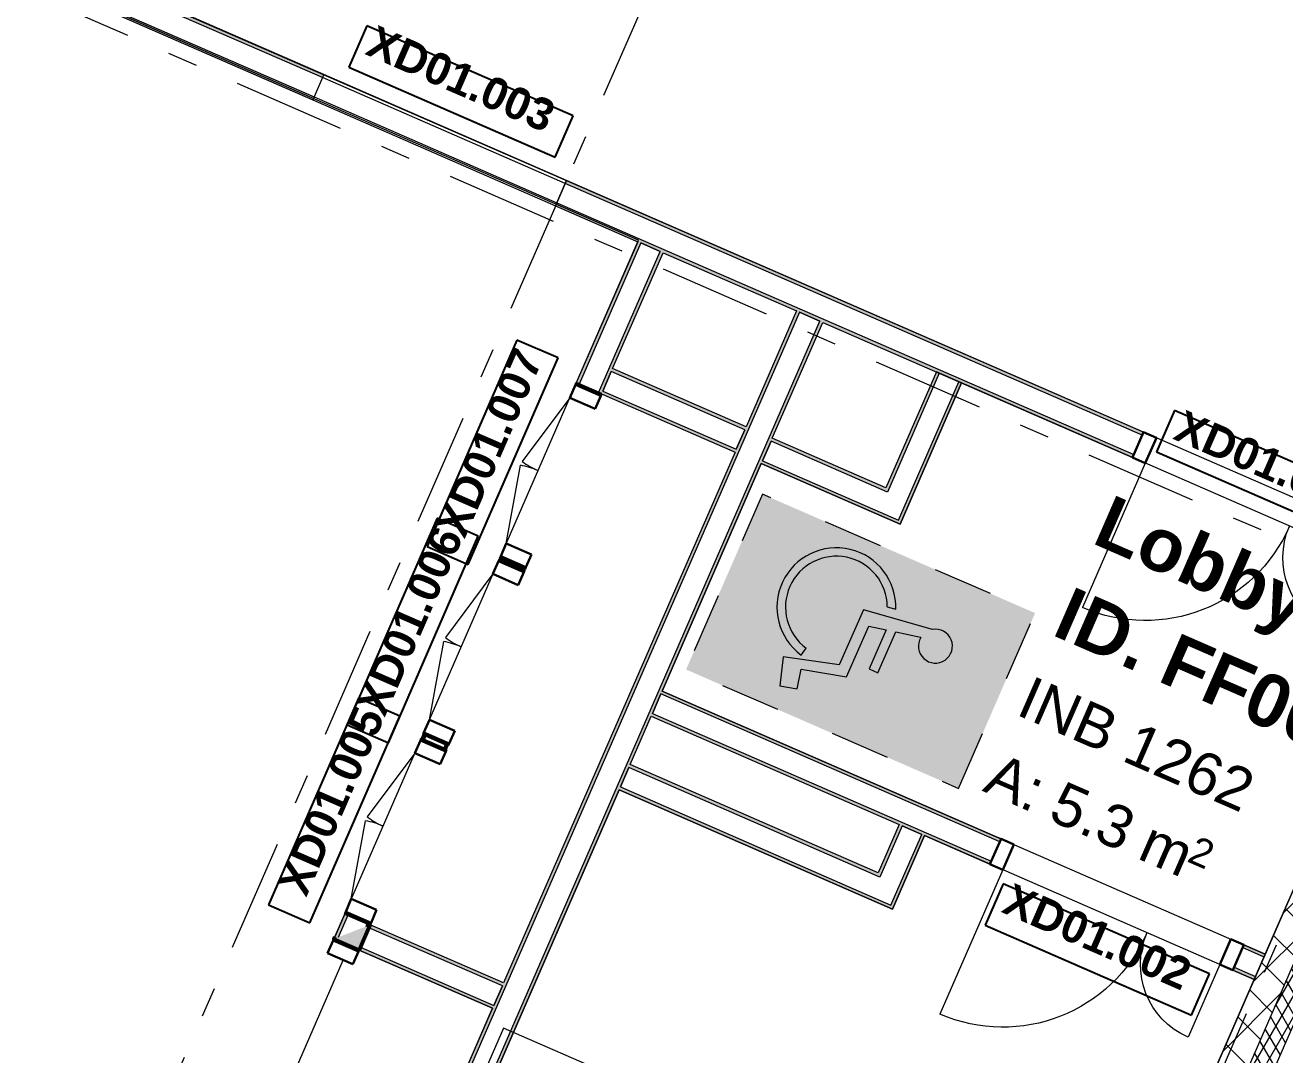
# Model space of a CAD drawing. Header units: millimetres. Extents: x -50172 to 258853, y -59787 to 25069.
# Drawn here: x 41310 to 47240, y -13185 to -8340 of the extents above; entities that cross this region are included whole.
import ezdxf
from ezdxf.enums import TextEntityAlignment as Align

# ---------------------------------------------------------------- set-up
doc = ezdxf.new("R2010")
doc.units = ezdxf.units.MM
doc.header["$MEASUREMENT"] = 0
doc.linetypes.add('Dashed', pattern=[564.444447, 282.222223, -282.222223])
doc.linetypes.add('Double Dashed', pattern=[1093.611073, 529.166651, -211.666656, 141.111112, -211.666656])
for name, color, linetype in [('A-05-M_Gross_Int_Circulation', 7, 'Continuous'), ('A-15-MG_Structural_Grid', 7, 'Continuous'), ('A-20-M_Floor_Slab', 7, 'Continuous'), ('A-25-M_Wall_Ext_Existing_HUB', 7, 'Continuous'), ('A-25-M_Wall_Int', 7, 'Continuous'), ('A-95-P_Drawing', 7, 'Continuous'), ('ArchiCAD Door Markers', 7, 'Continuous'), ('ArchiCAD Doors', 7, 'Continuous'), ('New_A-05-M_Gross_Int_Circulation', 7, 'Continuous'), ('New_A-25-M_Wall_Int', 7, 'Continuous'), ('New_A-35-M_FFE-Zone', 7, 'Continuous'), ('New_ArchiCAD Door Markers', 7, 'Continuous'), ('New_ArchiCAD Doors', 7, 'Continuous')]:
    doc.layers.add(name, color=color, linetype=linetype)
for name, color, linetype, lineweight, true_color in [('A-05-M_Gross_Int_Circulation_Pen_No__74', 7, 'Continuous', 20, 0x606060), ('A-15-MG_Structural_Grid_Pen_No__163', 7, 'Continuous', 0, 0x750077), ('A-25-M_Wall_Ext_Existing_HUB_Pen_No__107', 7, 'Continuous', 15, 0xa6a6a6), ('A-25-M_Wall_Int_Pen_No__107', 7, 'Continuous', 15, 0xa6a6a6), ('A-95-H_Fill_Plan.Fill#1_Pen_No__61', 7, 'Continuous', 20, 0x6a6a6a), ('ArchiCAD Doors_Pen_No__43', 7, 'Continuous', 30, 0x444444), ('ArchiCAD Doors_Pen_No__63', 7, 'Continuous', 20, 0x606060), ('New_A-05-M_Gross_Int_Circulation_Pen_No__74', 7, 'Continuous', 20, 0x606060), ('New_A-25-M_Wall_Int_Pen_No__27', 7, 'Continuous', 50, 0x2a2a2a), ('New_A-25-M_Wall_Int_Pen_No__81', 7, 'Continuous', 20, 0x6a6a6a), ('New_A-35-M_FFE-Zone_Pen_No__74', 7, 'Continuous', 20, 0x606060), ('New_ArchiCAD Doors_Pen_No__23', 7, 'Continuous', 30, 0x2a2a2a), ('New_ArchiCAD Doors_Pen_No__27', 7, 'Continuous', 50, 0x2a2a2a)]:
    doc.layers.add(name, color=color, linetype=linetype, lineweight=lineweight, true_color=true_color)
for name, color, linetype, lineweight in [('A-20-M_Floor_Slab_Pen_No__89', 8, 'Continuous', 20), ('A-25-M_Wall_Ext_Existing_HUB_Pen_No__1', 7, 'Continuous', 13), ('A-25-M_Wall_Int_Pen_No__1', 7, 'Continuous', 13), ('A-95-H_Fill_Plan.Fill#1_Pen_No__1', 7, 'Continuous', 13), ('A-95-P_Drawing_Pen_No__2', 8, 'Continuous', 15), ('ArchiCAD Door Markers_Pen_No__1', 7, 'Continuous', 13), ('ArchiCAD Door Markers_Pen_No__5', 7, 'Continuous', 25), ('ArchiCAD Doors_Pen_No__1', 7, 'Continuous', 13), ('ArchiCAD Zone Stamps_Pen_No__9', 7, 'Continuous', 13), ('New_ArchiCAD Door Markers_Pen_No__1', 7, 'Continuous', 13), ('New_ArchiCAD Door Markers_Pen_No__5', 7, 'Continuous', 25), ('New_ArchiCAD Doors_Pen_No__1', 7, 'Continuous', 13), ('New_ArchiCAD Doors_Pen_No__3', 7, 'Continuous', 18), ('New_ArchiCAD Zone Stamps_Pen_No__9', 7, 'Continuous', 13)]:
    doc.layers.add(name, color=color, linetype=linetype, lineweight=lineweight)
doc.styles.add('GENERATED_STYLE_1', font='')
doc.styles.add('GENERATED_STYLE_2', font='')
doc.styles.add('GENERATED_STYLE_3', font='')
doc.styles.add('GENERATED_STYLE_4', font='')
doc.styles.get('GENERATED_STYLE_1').set_extended_font_data('Arial', bold=True)
doc.styles.get('GENERATED_STYLE_2').set_extended_font_data('Swis721 BT', bold=True)
doc.styles.get('GENERATED_STYLE_3').set_extended_font_data('Arial')
doc.styles.get('GENERATED_STYLE_4').set_extended_font_data('Swis721 BT')

# ---------------------------------------------------------------- blocks, each defined once
blk = doc.blocks.new('Controls Teaching 1_INB 1209_10_1', base_point=(37965.7, -13413.4))
at = {"layer": 'New_A-35-M_FFE-Zone_Pen_No__74', "linetype": 'Continuous'}
for p, q in [((44197.1, -9352), (41200.6, -8045.4)), ((42763.2, -12640.4), (44197.1, -9352)), ((43510.6, -12966.4), (42763.2, -12640.4)), ((41430, -17737.8), (43510.6, -12966.4))]:
    blk.add_line(p, q, dxfattribs=at)
at = {"layer": 'New_ArchiCAD Zone Stamps_Pen_No__9'}
for tag, height, style, p in [('ROOM_NAME', 250, 'GENERATED_STYLE_1', (36926.2, -11763.6)), ('zoneNameLine2', 250, 'GENERATED_STYLE_1', (36737.7, -12195.8)), ('ROOM_NUMBER', 200, 'GENERATED_STYLE_3', (36549.3, -12616.5)), ('measuredAreaCode', 200, 'GENERATED_STYLE_3', (36392.3, -12976.6)), ('ROOM_HOLES_PRM', 200, 'GENERATED_STYLE_3', (36699.7, -13110.6)), ('DUMMY_649', 200, 'GENERATED_STYLE_3', (37189, -13324)), ('DUMMY_650', 133.3, 'GENERATED_STYLE_3', (37468.3, -13430.6))]:
    blk.add_attdef(tag, text='', height=height, rotation=336.44041, dxfattribs=dict(at, style=style)).set_placement(p, align=Align.TOP_LEFT)
blk = doc.blocks.new('Hub Circulation-First_INB 1250_11_1', base_point=(33468.4, -3160.1))
at = {"layer": 'New_A-05-M_Gross_Int_Circulation_Pen_No__74', "linetype": 'Continuous'}
blk.add_line((32026.9, -3912.2), (47956.6, -10857.6), dxfattribs=at)
at = {"layer": 'New_ArchiCAD Zone Stamps_Pen_No__9'}
for tag, height, style, p in [('ROOM_NAME', 250, 'GENERATED_STYLE_1', (32365.1, -1482.5)), ('zoneNameLine2', 250, 'GENERATED_STYLE_1', (32176.7, -1914.6)), ('ROOM_NUMBER', 200, 'GENERATED_STYLE_3', (31988.2, -2335.3)), ('measuredAreaCode', 200, 'GENERATED_STYLE_3', (31831.2, -2695.5)), ('DUMMY_649', 200, 'GENERATED_STYLE_3', (32138.6, -2829.5)), ('DUMMY_650', 200, 'GENERATED_STYLE_3', (32767.8, -3103.9)), ('DUMMY_651', 133.3, 'GENERATED_STYLE_3', (33047.1, -3210.4))]:
    blk.add_attdef(tag, text='', height=height, rotation=336.44041, dxfattribs=dict(at, style=style)).set_placement(p, align=Align.TOP_LEFT)
blk = doc.blocks.new('Lobby_INB 1262_13_1', base_point=(46664.6, -11846.2))
at = {"layer": 'A-05-M_Gross_Int_Circulation_Pen_No__74', "linetype": 'Continuous'}
for p, q in [((45718.9, -10023.7), (45429.1, -10688.2)), ((47904.6, -10976.8), (45718.9, -10023.7)), ((44775.5, -10403.3), (44309, -11473.2)), ((45429.1, -10688.2), (44775.5, -10403.3)), ((47148.3, -12711.2), (47904.6, -10976.8)), ((44309, -11473.2), (47148.3, -12711.2))]:
    blk.add_line(p, q, dxfattribs=at)
at = {"layer": 'ArchiCAD Zone Stamps_Pen_No__9'}
for tag, height, style, p in [('ROOM_NAME', 250, 'GENERATED_STYLE_1', (46425.3, -10545.3)), ('zoneNameLine2', 250, 'GENERATED_STYLE_1', (46236.8, -10977.5)), ('ROOM_NUMBER', 200, 'GENERATED_STYLE_3', (46048.4, -11398.2)), ('measuredAreaCode', 200, 'GENERATED_STYLE_3', (45891.4, -11758.3)), ('DUMMY_649', 200, 'GENERATED_STYLE_3', (46198.8, -11892.3)), ('DUMMY_650', 200, 'GENERATED_STYLE_3', (46548.3, -12044.7)), ('DUMMY_651', 133.3, 'GENERATED_STYLE_3', (46827.6, -12151.3))]:
    blk.add_attdef(tag, text='', height=height, rotation=336.44041, dxfattribs=dict(at, style=style)).set_placement(p, align=Align.TOP_LEFT)
blk = doc.blocks.new('Stair 02_INB 1263_14_1', base_point=(43914.2, -16410))
at = {"layer": 'A-05-M_Gross_Int_Circulation_Pen_No__74', "linetype": 'Continuous'}
for p, q in [((44106, -11938.6), (41550.8, -17798.5)), ((45393.6, -12500.1), (44106, -11938.6)), ((45544.6, -12153.7), (45393.6, -12500.1)), ((47096.3, -12830.4), (45544.6, -12153.7)), ((44390.1, -19036.6), (47096.3, -12830.4))]:
    blk.add_line(p, q, dxfattribs=at)
at = {"layer": 'ArchiCAD Zone Stamps_Pen_No__9'}
for tag, height, style, p in [('ROOM_NAME', 250, 'GENERATED_STYLE_1', (43674.8, -15109.2)), ('zoneNameLine2', 250, 'GENERATED_STYLE_1', (43486.4, -15541.3)), ('ROOM_NUMBER', 200, 'GENERATED_STYLE_3', (43298, -15962)), ('measuredAreaCode', 200, 'GENERATED_STYLE_3', (43141, -16322.2)), ('ROOM_HOLES_PRM', 200, 'GENERATED_STYLE_3', (43448.4, -16456.2)), ('DUMMY_649', 200, 'GENERATED_STYLE_3', (43937.7, -16669.6)), ('DUMMY_650', 133.3, 'GENERATED_STYLE_3', (44217, -16776.1))]:
    blk.add_attdef(tag, text='', height=height, rotation=336.44041, dxfattribs=dict(at, style=style)).set_placement(p, align=Align.TOP_LEFT)
blk = doc.blocks.new('Slab_1_1', base_point=(641.9, -115.4))
at = {"layer": 'A-20-M_Floor_Slab_Pen_No__89', "linetype": 'Continuous', "flags": 128}
blk.add_lwpolyline([(641.9, -115.4), (7790.9, 6537.3), (7705.8, 6629.2), (10938, 9637), (15227.2, 7766.9), (19349.1, 17219.8), (33140, 11206.2), (28688.3, 997.1), (49221.6, -7956.5), (46447.7, -14317.9), (43562.2, -13059.7), (41447.8, -17908.8)], close=True, dxfattribs=at)
blk = doc.blocks.new('Wall_3_1', base_point=(44635.4, -19661.2))
at = {"layer": 'A-25-M_Wall_Ext_Existing_HUB_Pen_No__107', "linetype": 'Continuous'}
h = blk.add_hatch(dxfattribs=at)
h.set_pattern_fill('Concrete_Block_0001', color=256, style=0, pattern_type=2)
h.set_pattern_definition([(45, (0, 0), (-91.92388, 91.92388), []), (135, (0, 0), (91.92388, 91.92388), [])])
h.paths.add_polyline_path([(44462.5, -19220.9), (48084.9, -10913.7), (47956.5, -10857.7), (44390.1, -19036.6)])
h = blk.add_hatch(dxfattribs=at)
h.set_pattern_fill('Batt_Insulation_0001', color=256, style=0, pattern_type=2)
h.set_pattern_definition([(60, (0, 0), (-43.30127, 25), []), (120, (0, 0), (43.30127, 25), [])])
h.paths.add_polyline_path([(44521.9, -19372.3), (48190.3, -10959.7), (48084.9, -10913.7), (44462.5, -19220.9)])
at = {"layer": 'A-25-M_Wall_Ext_Existing_HUB_Pen_No__1', "linetype": 'Continuous'}
for p, q in [((44462.5, -19220.9), (48084.9, -10913.7)), ((44521.9, -19372.3), (48190.3, -10959.7))]:
    blk.add_line(p, q, dxfattribs=at)
at = {"layer": 'A-25-M_Wall_Ext_Existing_HUB_Pen_No__1', "linetype": 'Continuous', "flags": 128}
blk.add_lwpolyline([(47956.5, -10857.7), (44390.1, -19036.6)], dxfattribs=at)
blk = doc.blocks.new('Double Door Asymmetric 19')
at = {"layer": 'ArchiCAD Doors_Pen_No__1', "linetype": 'Continuous'}
for p, q in [((-623.4, 0), (-635.4, 0)), ((-623.4, 0), (-623.4, -15)), ((623.4, 0), (623.4, -15)), ((623.4, 0), (635.4, 0)), ((-623.4, -15), (-623.4, -115)), ((623.4, -15), (623.4, -115)), ((-623.4, -115), (-623.4, -130)), ((623.4, -115), (623.4, -130)), ((-623.4, -130), (-635.4, -130)), ((623.4, -130), (635.4, -130))]:
    blk.add_line(p, q, dxfattribs=at)
at = {"layer": 'ArchiCAD Doors_Pen_No__43', "linetype": 'Continuous'}
for p, q in [((-557.4, 0), (-623.4, 0)), ((-623.4, 0), (-623.4, -130)), ((-557.4, -130), (-557.4, 0)), ((623.4, 0), (557.4, 0)), ((557.4, 0), (557.4, -130)), ((623.4, -130), (623.4, 0)), ((-623.4, -130), (-557.4, -130)), ((557.4, -130), (623.4, -130))]:
    blk.add_line(p, q, dxfattribs=at)
at = {"layer": 'ArchiCAD Doors_Pen_No__63', "linetype": 'Continuous'}
for p, q in [((-557.4, 0), (-557.4, 740.9)), ((557.4, 0), (557.4, 374))]:
    blk.add_line(p, q, dxfattribs=at)
for centre, radius, start, end in [((-557.4, 0), 740.9, 0, 90), ((557.4, 0), 374, 90, 180)]:
    blk.add_arc(centre, radius, start, end, dxfattribs=at)
blk = doc.blocks.new('Door Stamp 17_11')
at = {"layer": 'ArchiCAD Door Markers_Pen_No__5', "linetype": 'Continuous'}
for p, q in [((529.8, -70), (-529.8, -70)), ((-529.8, -70), (-529.8, -281.8)), ((529.8, -70), (-529.8, -70)), ((529.8, -281.8), (529.8, -70)), ((-529.8, -281.8), (529.8, -281.8))]:
    blk.add_line(p, q, dxfattribs=at)
at = {"layer": 'ArchiCAD Door Markers_Pen_No__1', "style": 'GENERATED_STYLE_2'}
blk.add_attdef('AC_WIDO_ID', text='', height=150, rotation=180, dxfattribs=at).set_placement((470.9, -25.2), align=Align.BOTTOM_LEFT)
blk = doc.blocks.new('Simple Door Opening_4')
at = {"layer": 'New_ArchiCAD Doors_Pen_No__1', "linetype": 'Continuous'}
for p, q in [((-623.4, -15), (-623.4, 0)), ((623.4, -15), (623.4, 0)), ((-623.4, -115), (-623.4, -15)), ((623.4, -115), (623.4, -15)), ((-623.4, -130), (-623.4, -115)), ((623.4, -130), (623.4, -115))]:
    blk.add_line(p, q, dxfattribs=at)
blk = doc.blocks.new('Door Stamp 17_14')
at = {"layer": 'New_ArchiCAD Door Markers_Pen_No__5', "linetype": 'Continuous'}
for p, q in [((529.8, -209.5), (-529.8, -209.5)), ((-529.8, -209.5), (-529.8, -421.2)), ((529.8, -209.5), (-529.8, -209.5)), ((529.8, -421.2), (529.8, -209.5)), ((-529.8, -421.2), (529.8, -421.2))]:
    blk.add_line(p, q, dxfattribs=at)
at = {"layer": 'New_ArchiCAD Door Markers_Pen_No__1', "style": 'GENERATED_STYLE_2'}
blk.add_attdef('AC_WIDO_ID', text='', height=150, rotation=180, dxfattribs=at).set_placement((470.9, -164.7), align=Align.BOTTOM_LEFT)
blk = doc.blocks.new('Wall_5_1', base_point=(47956.6, -10857.6))
at = {"layer": 'A-25-M_Wall_Int_Pen_No__107', "linetype": 'Continuous'}
for points in [[(38329.8, -6676.2), (42709.8, -8586.1), (42715.8, -8572.4), (38335.8, -6662.5)], [(38289.8, -6767.9), (38283.8, -6781.6), (42663.8, -8691.5), (42669.8, -8677.8)], [(43858.7, -9070.7), (43852.7, -9084.5), (46568.9, -10268.8), (46574.8, -10255.1)], [(43812.8, -9176.1), (43806.8, -9189.9), (46522.9, -10374.3), (46528.9, -10360.5)]]:
    blk.add_hatch(color=256, dxfattribs=at).paths.add_polyline_path(points)
at = {"layer": 'A-25-M_Wall_Int_Pen_No__1', "linetype": 'Continuous'}
for p, q in [((42709.8, -8586.1), (38329.8, -6676.2)), ((38289.8, -6767.9), (42669.8, -8677.8)), ((46568.9, -10268.8), (43852.7, -9084.5)), ((43812.8, -9176.1), (46528.9, -10360.5)), ((46574.8, -10255.1), (46563.8, -10250.3)), ((46568.9, -10268.8), (46574.8, -10255.1)), ((46528.9, -10360.5), (46568.9, -10268.8)), ((46522.9, -10374.3), (46511.9, -10369.5)), ((46522.9, -10374.3), (46528.9, -10360.5))]:
    blk.add_line(p, q, dxfattribs=at)
at = {"layer": 'A-25-M_Wall_Int_Pen_No__1', "linetype": 'Continuous', "flags": 128}
for points in [[(42715.8, -8572.4), (38335.8, -6662.5)], [(41164.5, -8037.7), (42663.8, -8691.5)], [(46574.8, -10255.1), (43858.7, -9070.7)], [(43806.8, -9189.9), (44194.2, -9358.8)], [(44207.9, -9364.8), (44299.6, -9404.8)], [(44313.3, -9410.8), (44941.6, -9684.7)], [(44955.3, -9690.7), (45051.6, -9732.7)], [(45065.3, -9738.7), (46522.9, -10374.3)]]:
    blk.add_lwpolyline(points, dxfattribs=at)
at = {"layer": 'ArchiCAD Door Markers'}
ref = blk.add_blockref('Door Stamp 17_11', (47094.4, -10623.5), dxfattribs=dict(at, rotation=156.4404149440987))
ref.add_attrib('AC_WIDO_ID', 'XD01.001', dxfattribs={"layer": 'ArchiCAD Door Markers_Pen_No__1', "color": 7, "height": 150, "rotation": 336.44041, "style": 'GENERATED_STYLE_2'}).set_placement((46690.7, -10326.2), align=Align.BOTTOM_LEFT)
at = {"layer": 'ArchiCAD Doors', "color": 251, "linetype": 'Continuous', "lineweight": 20, "true_color": 0x606060, "xscale": -1, "zscale": 1000, "rotation": 156.4404149440987}
blk.add_blockref('Double Door Asymmetric 19', (47094.4, -10623.5), dxfattribs=at)
at = {"layer": 'New_ArchiCAD Door Markers'}
ref = blk.add_blockref('Door Stamp 17_14', (43235.3, -8940.7), dxfattribs=dict(at, rotation=156.4404149440987))
ref.add_attrib('AC_WIDO_ID', 'XD01.003', dxfattribs={"layer": 'New_ArchiCAD Door Markers_Pen_No__1', "color": 7, "height": 150, "rotation": 336.44041, "style": 'GENERATED_STYLE_2'}).set_placement((42887.3, -8515.7), align=Align.BOTTOM_LEFT)
at = {"layer": 'New_ArchiCAD Doors', "color": 251, "linetype": 'Continuous', "lineweight": 20, "true_color": 0x606060, "zscale": 1000, "rotation": 156.4404149440987}
blk.add_blockref('Simple Door Opening_4', (43235.3, -8940.7), dxfattribs=at)
blk = doc.blocks.new('Wall_9_1', base_point=(41550.9, -17798.3))
at = {"layer": 'A-25-M_Wall_Int_Pen_No__107', "linetype": 'Continuous'}
for points in [[(44941.6, -9684.7), (41427.2, -17744.3), (41440.9, -17750.3), (44955.3, -9690.7)], [(41550.9, -17798.3), (45065.3, -9738.7), (45051.6, -9732.7), (41537.2, -17792.3)]]:
    blk.add_hatch(color=256, dxfattribs=at).paths.add_polyline_path(points)
at = {"layer": 'A-25-M_Wall_Int_Pen_No__1', "linetype": 'Continuous'}
for p, q in [((44955.3, -9690.7), (41440.9, -17750.3)), ((41537.2, -17792.3), (45051.6, -9732.7))]:
    blk.add_line(p, q, dxfattribs=at)
at = {"layer": 'A-25-M_Wall_Int_Pen_No__1', "linetype": 'Continuous', "flags": 128}
for points in [[(44941.6, -9684.7), (44703.7, -10230.1)], [(45051.6, -9732.7), (44955.3, -9690.7)], [(44827.5, -10284.1), (45065.3, -9738.7)], [(44697.7, -10243.9), (44657.8, -10335.5)], [(44781.5, -10389.5), (44821.5, -10297.8)], [(44651.8, -10349.3), (43562.6, -12847.2)], [(44309, -11473.2), (44775.5, -10403.3)], [(44263, -11578.6), (44303, -11486.9)], [(44158, -11819.5), (44257, -11592.3)], [(44112, -11924.9), (44152, -11833.2)], [(41550.9, -17798.3), (44106, -11938.6)], [(43556.6, -12860.9), (43516.6, -12952.6)], [(43510.6, -12966.4), (41427.2, -17744.3)]]:
    blk.add_lwpolyline(points, dxfattribs=at)
blk = doc.blocks.new('Wall_10_1', base_point=(44158, -11819.5))
at = {"layer": 'A-25-M_Wall_Int_Pen_No__107', "linetype": 'Continuous'}
for points in [[(45326.4, -12328.9), (44158, -11819.5), (44152, -11833.2), (45334.1, -12348.7)], [(44106, -11938.6), (45393.6, -12500.1), (45385.8, -12480.3), (44112, -11924.9)]]:
    blk.add_hatch(color=256, dxfattribs=at).paths.add_polyline_path(points)
at = {"layer": 'A-25-M_Wall_Int_Pen_No__1', "linetype": 'Continuous'}
for p, q in [((45334.1, -12348.7), (44152, -11833.2)), ((44112, -11924.9), (45385.8, -12480.3))]:
    blk.add_line(p, q, dxfattribs=at)
at = {"layer": 'A-25-M_Wall_Int_Pen_No__1', "linetype": 'Continuous', "flags": 128}
for points in [[(44152, -11833.2), (44112, -11924.9)], [(45326.4, -12328.9), (44158, -11819.5)], [(44106, -11938.6), (45393.6, -12500.1)]]:
    blk.add_lwpolyline(points, dxfattribs=at)
blk = doc.blocks.new('Wall_11_1', base_point=(45326.4, -12328.9))
at = {"layer": 'A-25-M_Wall_Int_Pen_No__107', "linetype": 'Continuous'}
for points in [[(45425.4, -12101.8), (45326.4, -12328.9), (45334.1, -12348.7), (45439.2, -12107.8)], [(45393.6, -12500.1), (45544.6, -12153.7), (45530.8, -12147.7), (45385.8, -12480.3)]]:
    blk.add_hatch(color=256, dxfattribs=at).paths.add_polyline_path(points)
at = {"layer": 'A-25-M_Wall_Int_Pen_No__1', "linetype": 'Continuous'}
for p, q in [((45439.2, -12107.8), (45334.1, -12348.7)), ((45385.8, -12480.3), (45530.8, -12147.7))]:
    blk.add_line(p, q, dxfattribs=at)
at = {"layer": 'A-25-M_Wall_Int_Pen_No__1', "linetype": 'Continuous', "flags": 128}
for points in [[(45425.4, -12101.8), (45326.4, -12328.9)], [(45393.6, -12500.1), (45544.6, -12153.7)], [(45530.8, -12147.7), (45439.2, -12107.8)]]:
    blk.add_lwpolyline(points, dxfattribs=at)
blk = doc.blocks.new('Wall_12_1', base_point=(44827.5, -10284.1))
at = {"layer": 'A-25-M_Wall_Int_Pen_No__107', "linetype": 'Continuous'}
for points in [[(45361.9, -10517.1), (44827.5, -10284.1), (44821.5, -10297.8), (45369.7, -10536.9)], [(44775.5, -10403.3), (45429.1, -10688.2), (45421.3, -10668.5), (44781.5, -10389.5)]]:
    blk.add_hatch(color=256, dxfattribs=at).paths.add_polyline_path(points)
at = {"layer": 'A-25-M_Wall_Int_Pen_No__1', "linetype": 'Continuous'}
for p, q in [((45369.7, -10536.9), (44821.5, -10297.8)), ((44781.5, -10389.5), (45421.3, -10668.5))]:
    blk.add_line(p, q, dxfattribs=at)
at = {"layer": 'A-25-M_Wall_Int_Pen_No__1', "linetype": 'Continuous', "flags": 128}
for points in [[(44821.5, -10297.8), (44781.5, -10389.5)], [(45361.9, -10517.1), (44827.5, -10284.1)], [(44775.5, -10403.3), (45429.1, -10688.2)]]:
    blk.add_lwpolyline(points, dxfattribs=at)
blk = doc.blocks.new('Wall_13_1', base_point=(45361.9, -10517.1))
at = {"layer": 'A-25-M_Wall_Int_Pen_No__107', "linetype": 'Continuous'}
for points in [[(45599.7, -9971.7), (45361.9, -10517.1), (45369.7, -10536.9), (45613.5, -9977.7)], [(45429.1, -10688.2), (45718.9, -10023.7), (45705.1, -10017.7), (45421.3, -10668.5)]]:
    blk.add_hatch(color=256, dxfattribs=at).paths.add_polyline_path(points)
at = {"layer": 'A-25-M_Wall_Int_Pen_No__1', "linetype": 'Continuous'}
for p, q in [((45613.5, -9977.7), (45369.7, -10536.9)), ((45421.3, -10668.5), (45705.1, -10017.7))]:
    blk.add_line(p, q, dxfattribs=at)
at = {"layer": 'A-25-M_Wall_Int_Pen_No__1', "linetype": 'Continuous', "flags": 128}
for points in [[(45599.7, -9971.7), (45361.9, -10517.1)], [(45718.9, -10023.7), (45599.7, -9971.7)], [(45429.1, -10688.2), (45718.9, -10023.7)]]:
    blk.add_lwpolyline(points, dxfattribs=at)
blk = doc.blocks.new('Double Door 19_2')
at = {"layer": 'ArchiCAD Doors_Pen_No__1', "linetype": 'Continuous'}
for p, q in [((-450, -15), (-450, 0)), ((450, -15), (450, 0)), ((-450, -115), (-450, -15)), ((450, -115), (450, -15)), ((-450, -130), (-450, -115)), ((450, -130), (450, -115))]:
    blk.add_line(p, q, dxfattribs=at)
at = {"layer": 'ArchiCAD Doors_Pen_No__43', "linetype": 'Continuous'}
for p, q in [((-440, 0), (-450, 0)), ((-450, 0), (-450, -130)), ((-374, 0), (-440, 0)), ((-440, 0), (-440, -130)), ((-374, -130), (-374, 0)), ((440, 0), (374, 0)), ((374, 0), (374, -130)), ((440, 0), (450, 0)), ((440, -130), (440, 0)), ((450, 0), (450, -130)), ((-440, -130), (-450, -130)), ((-440, -130), (-374, -130)), ((374, -130), (440, -130)), ((440, -130), (450, -130))]:
    blk.add_line(p, q, dxfattribs=at)
at = {"layer": 'ArchiCAD Doors_Pen_No__63', "linetype": 'Continuous'}
for p, q in [((-374, 0), (-9.9, 85.6)), ((374, 0), (9.9, 85.6))]:
    blk.add_line(p, q, dxfattribs=at)
for centre, start, end in [((-374, 0), 0, 13.22773), ((374, 0), 166.77227, 180)]:
    blk.add_arc(centre, 374, start, end, dxfattribs=at)
blk = doc.blocks.new('Door Stamp 17_17')
at = {"layer": 'ArchiCAD Door Markers_Pen_No__5', "linetype": 'Continuous'}
for p, q in [((550.4, -264.2), (-509.2, -264.2)), ((-509.2, -264.2), (-509.2, -476)), ((550.4, -264.2), (-509.2, -264.2)), ((550.4, -476), (550.4, -264.2)), ((-509.2, -476), (550.4, -476))]:
    blk.add_line(p, q, dxfattribs=at)
at = {"layer": 'ArchiCAD Door Markers_Pen_No__1', "style": 'GENERATED_STYLE_2'}
blk.add_attdef('AC_WIDO_ID', text='', height=150, rotation=180, dxfattribs=at).set_placement((491.5, -219.6), align=Align.BOTTOM_LEFT)
blk = doc.blocks.new('Door Stamp 17_18')
at = {"layer": 'ArchiCAD Door Markers_Pen_No__5', "linetype": 'Continuous'}
for p, q in [((554.5, -264.2), (-505, -264.2)), ((-505, -264.2), (-505, -476)), ((554.5, -264.2), (-505, -264.2)), ((554.5, -476), (554.5, -264.2)), ((-505, -476), (554.5, -476))]:
    blk.add_line(p, q, dxfattribs=at)
at = {"layer": 'ArchiCAD Door Markers_Pen_No__1', "style": 'GENERATED_STYLE_2'}
blk.add_attdef('AC_WIDO_ID', text='', height=150, rotation=180, dxfattribs=at).set_placement((495.7, -219.6), align=Align.BOTTOM_LEFT)
blk = doc.blocks.new('Door Stamp 17_19')
at = {"layer": 'ArchiCAD Door Markers_Pen_No__5', "linetype": 'Continuous'}
for p, q in [((536, -254.6), (-523.6, -254.6)), ((-523.6, -254.6), (-523.6, -466.4)), ((536, -254.6), (-523.6, -254.6)), ((536, -466.4), (536, -254.6)), ((-523.6, -466.4), (536, -466.4))]:
    blk.add_line(p, q, dxfattribs=at)
at = {"layer": 'ArchiCAD Door Markers_Pen_No__1', "style": 'GENERATED_STYLE_2'}
blk.add_attdef('AC_WIDO_ID', text='', height=150, rotation=180, dxfattribs=at).set_placement((477.1, -209.8), align=Align.BOTTOM_LEFT)
blk = doc.blocks.new('Wall_14_1', base_point=(44246.1, -9239.7))
at = {"layer": 'A-25-M_Wall_Int_Pen_No__107', "linetype": 'Continuous'}
for points in [[(44194.2, -9358.8), (43904.4, -10023.4), (43918.1, -10029.4), (44207.9, -9364.8)], [(44299.6, -9404.8), (44009.8, -10069.4), (44023.5, -10075.3), (44313.3, -9410.8)], [(43544.6, -10848.4), (43542.6, -10852.9), (43556.4, -10858.9), (43558.4, -10854.4)], [(43650, -10894.3), (43648, -10898.9), (43661.8, -10904.9), (43663.8, -10900.3)], [(43182.9, -11677.9), (43174.9, -11696.3), (43188.6, -11702.3), (43196.6, -11683.9)], [(43288.3, -11723.9), (43280.3, -11742.3), (43294.1, -11748.3), (43302.1, -11729.9)], [(42815.2, -12521.3), (42763.2, -12640.4), (42782.9, -12632.7), (42828.9, -12527.3)], [(42914.6, -12581), (42934.3, -12573.2), (42920.6, -12567.2)]]:
    blk.add_hatch(color=256, dxfattribs=at).paths.add_polyline_path(points)
at = {"layer": 'A-25-M_Wall_Int_Pen_No__1', "linetype": 'Continuous'}
for p, q in [((44207.9, -9364.8), (43918.1, -10029.4)), ((44009.8, -10069.4), (44299.6, -9404.8)), ((43918.1, -10029.4), (43904.4, -10023.4)), ((44009.8, -10069.4), (43918.1, -10029.4)), ((44023.5, -10075.3), (44009.8, -10069.4)), ((43558.4, -10854.4), (43544.6, -10848.4)), ((43556.4, -10858.9), (43542.6, -10852.9)), ((43558.4, -10854.4), (43556.4, -10858.9)), ((43648, -10898.9), (43556.4, -10858.9)), ((43650, -10894.3), (43558.4, -10854.4)), ((43648, -10898.9), (43650, -10894.3)), ((43661.8, -10904.9), (43648, -10898.9)), ((43663.8, -10900.3), (43650, -10894.3)), ((43196.6, -11683.9), (43182.9, -11677.9)), ((43188.6, -11702.3), (43174.9, -11696.3)), ((43196.6, -11683.9), (43188.6, -11702.3)), ((43280.3, -11742.3), (43188.6, -11702.3)), ((43288.3, -11723.9), (43196.6, -11683.9)), ((43280.3, -11742.3), (43288.3, -11723.9)), ((43302.1, -11729.9), (43288.3, -11723.9)), ((43294.1, -11748.3), (43280.3, -11742.3)), ((42828.9, -12527.3), (42782.9, -12632.7)), ((42828.9, -12527.3), (42815.2, -12521.3)), ((42920.6, -12567.2), (42828.9, -12527.3)), ((42914.6, -12581), (42920.6, -12567.2)), ((42934.3, -12573.2), (42920.6, -12567.2))]:
    blk.add_line(p, q, dxfattribs=at)
at = {"layer": 'A-25-M_Wall_Int_Pen_No__1', "linetype": 'Continuous', "flags": 128}
for points in [[(44194.2, -9358.8), (43904.4, -10023.4)], [(44299.6, -9404.8), (44207.9, -9364.8)], [(44075.5, -9956.2), (44313.3, -9410.8)], [(44029.5, -10061.6), (44069.5, -9969.9)], [(43544.6, -10848.4), (43542.6, -10852.9)], [(43661.8, -10904.9), (43663.8, -10900.3)], [(43182.9, -11677.9), (43174.9, -11696.3)], [(43294.1, -11748.3), (43302.1, -11729.9)], [(42815.2, -12521.3), (42763.2, -12640.4)]]:
    blk.add_lwpolyline(points, dxfattribs=at)
at = {"layer": 'ArchiCAD Door Markers'}
ref = blk.add_blockref('Door Stamp 17_19', (43843.7, -10487.8), dxfattribs=dict(at, rotation=246.4403199819934))
ref.add_attrib('AC_WIDO_ID', 'XD01.007', dxfattribs={"layer": 'ArchiCAD Door Markers_Pen_No__1', "color": 7, "height": 150, "rotation": 66.44032, "style": 'GENERATED_STYLE_2'}).set_placement((43419.5, -10778.6), align=Align.BOTTOM_LEFT)
ref = blk.add_blockref('Door Stamp 17_17', (43481.9, -11317.4), dxfattribs=dict(at, rotation=246.4403199819934))
ref.add_attrib('AC_WIDO_ID', 'XD01.006', dxfattribs={"layer": 'ArchiCAD Door Markers_Pen_No__1', "color": 7, "height": 150, "rotation": 66.44032, "style": 'GENERATED_STYLE_2'}).set_placement((43043.3, -11617.7), align=Align.BOTTOM_LEFT)
ref = blk.add_blockref('Door Stamp 17_18', (43114.2, -12160.8), dxfattribs=dict(at, rotation=246.4403199819934))
ref.add_attrib('AC_WIDO_ID', 'XD01.005', dxfattribs={"layer": 'ArchiCAD Door Markers_Pen_No__1', "color": 7, "height": 150, "rotation": 66.44032, "style": 'GENERATED_STYLE_2'}).set_placement((42673.9, -12464.9), align=Align.BOTTOM_LEFT)
at = {"layer": 'ArchiCAD Doors', "color": 251, "linetype": 'Continuous', "lineweight": 20, "true_color": 0x606060, "zscale": 1000, "rotation": 66.4403199819934}
for p in [(43724.5, -10435.9), (43362.8, -11265.4), (42995, -12108.8)]:
    blk.add_blockref('Double Door 19_2', p, dxfattribs=at)
blk = doc.blocks.new('Wall_15_1', base_point=(42763.2, -12640.4))
at = {"layer": 'A-25-M_Wall_Int_Pen_No__107', "linetype": 'Continuous'}
for points in [[(42928.3, -12587), (43556.6, -12860.9), (43562.6, -12847.2), (42934.3, -12573.2)], [(42882.4, -12692.4), (43510.6, -12966.4), (43516.6, -12952.6), (42888.4, -12678.7)]]:
    blk.add_hatch(color=256, dxfattribs=at).paths.add_polyline_path(points)
at = {"layer": 'New_A-25-M_Wall_Int_Pen_No__81', "linetype": 'Continuous', "lineweight": 0, "true_color": 0x353535}
for points in [[(42928.3, -12587), (42914.6, -12581), (42782.9, -12632.7), (42888.4, -12678.7)], [(42934.3, -12573.2), (42914.6, -12581), (42928.3, -12587)], [(42763.2, -12640.4), (42882.4, -12692.4), (42888.4, -12678.7), (42782.9, -12632.7)]]:
    blk.add_hatch(color=250, dxfattribs=at).paths.add_polyline_path(points)
at = {"layer": 'A-25-M_Wall_Int_Pen_No__1', "linetype": 'Continuous'}
for p, q in [((43556.6, -12860.9), (42928.3, -12587)), ((42888.4, -12678.7), (43516.6, -12952.6))]:
    blk.add_line(p, q, dxfattribs=at)
at = {"layer": 'A-25-M_Wall_Int_Pen_No__1', "linetype": 'Continuous', "flags": 128}
for points in [[(43562.6, -12847.2), (42934.3, -12573.2)], [(42882.4, -12692.4), (43510.6, -12966.4)], [(43516.6, -12952.6), (43556.6, -12860.9)]]:
    blk.add_lwpolyline(points, dxfattribs=at)
at = {"layer": 'New_A-25-M_Wall_Int_Pen_No__27', "linetype": 'Continuous'}
for p, q in [((42888.4, -12678.7), (42928.3, -12587)), ((42928.3, -12587), (42934.3, -12573.2)), ((42882.4, -12692.4), (42888.4, -12678.7))]:
    blk.add_line(p, q, dxfattribs=at)
blk.add_point((42763.2, -12640.4), dxfattribs=at)
blk = doc.blocks.new('Wall_16_1', base_point=(43956.3, -9904.2))
at = {"layer": 'A-25-M_Wall_Int_Pen_No__107', "linetype": 'Continuous'}
for points in [[(44703.7, -10230.1), (44075.5, -9956.2), (44069.5, -9969.9), (44697.7, -10243.9)], [(44023.5, -10075.3), (44651.8, -10349.3), (44657.8, -10335.5), (44029.5, -10061.6)]]:
    blk.add_hatch(color=256, dxfattribs=at).paths.add_polyline_path(points)
at = {"layer": 'A-25-M_Wall_Int_Pen_No__1', "linetype": 'Continuous'}
for p, q in [((44697.7, -10243.9), (44069.5, -9969.9)), ((44029.5, -10061.6), (44657.8, -10335.5))]:
    blk.add_line(p, q, dxfattribs=at)
at = {"layer": 'A-25-M_Wall_Int_Pen_No__1', "linetype": 'Continuous', "flags": 128}
for points in [[(44703.7, -10230.1), (44075.5, -9956.2)], [(44069.5, -9969.9), (44029.5, -10061.6)], [(44023.5, -10075.3), (44651.8, -10349.3)], [(44657.8, -10335.5), (44697.7, -10243.9)]]:
    blk.add_lwpolyline(points, dxfattribs=at)
blk = doc.blocks.new('Door Stamp 17_2')
at = {"layer": 'ArchiCAD Door Markers_Pen_No__5', "linetype": 'Continuous'}
for p, q in [((529.8, -190), (-529.8, -190)), ((-529.8, -190), (-529.8, -401.8)), ((529.8, -401.8), (529.8, -190)), ((-529.8, -401.8), (529.8, -401.8)), ((-529.8, -401.8), (529.8, -401.8))]:
    blk.add_line(p, q, dxfattribs=at)
at = {"layer": 'ArchiCAD Door Markers_Pen_No__1', "style": 'GENERATED_STYLE_2'}
blk.add_attdef('AC_WIDO_ID', text='', height=150, dxfattribs=at).set_placement((-470.9, -357), align=Align.BOTTOM_LEFT)
blk = doc.blocks.new('Wall_17_1', base_point=(44309, -11473.2))
at = {"layer": 'A-25-M_Wall_Int_Pen_No__107', "linetype": 'Continuous'}
for points in [[(44309, -11473.2), (44303, -11486.9), (45898.1, -12182.4), (45904.1, -12168.7)], [(44263, -11578.6), (44257, -11592.3), (45852.1, -12287.8), (45858.1, -12274.1)], [(47047, -12667.1), (47041, -12680.8), (47142.3, -12725), (47148.3, -12711.2)], [(46995.1, -12786.2), (47096.3, -12830.4), (47102.3, -12816.6), (47001.1, -12772.5)]]:
    blk.add_hatch(color=256, dxfattribs=at).paths.add_polyline_path(points)
at = {"layer": 'A-25-M_Wall_Int_Pen_No__1', "linetype": 'Continuous'}
for p, q in [((45898.1, -12182.4), (44303, -11486.9)), ((44263, -11578.6), (45858.1, -12274.1)), ((45858.1, -12274.1), (45898.1, -12182.4)), ((45904.1, -12168.7), (45893.1, -12163.9)), ((45898.1, -12182.4), (45904.1, -12168.7)), ((45852.1, -12287.8), (45858.1, -12274.1)), ((45852.1, -12287.8), (45841.1, -12283)), ((47001.1, -12772.5), (47041, -12680.8)), ((47041, -12680.8), (47047, -12667.1)), ((47142.3, -12725), (47041, -12680.8)), ((47047, -12667.1), (47058, -12671.9)), ((46995.1, -12786.2), (47001.1, -12772.5)), ((46995.1, -12786.2), (47006.1, -12791)), ((47001.1, -12772.5), (47102.3, -12816.6))]:
    blk.add_line(p, q, dxfattribs=at)
at = {"layer": 'A-25-M_Wall_Int_Pen_No__1', "linetype": 'Continuous', "flags": 128}
for points in [[(44303, -11486.9), (44263, -11578.6)], [(45904.1, -12168.7), (44309, -11473.2)], [(44257, -11592.3), (45425.4, -12101.8)], [(45439.2, -12107.8), (45530.8, -12147.7)], [(45544.6, -12153.7), (45852.1, -12287.8)], [(47148.3, -12711.2), (47047, -12667.1)], [(47096.3, -12830.4), (47148.3, -12711.2)], [(46995.1, -12786.2), (47096.3, -12830.4)]]:
    blk.add_lwpolyline(points, dxfattribs=at)
at = {"layer": 'ArchiCAD Door Markers'}
ref = blk.add_blockref('Door Stamp 17_2', (46475.5, -12417.9), dxfattribs=dict(at, rotation=336.4404147759073))
ref.add_attrib('AC_WIDO_ID', 'XD01.002', dxfattribs={"layer": 'ArchiCAD Door Markers_Pen_No__1', "color": 7, "height": 150, "rotation": 336.44041, "style": 'GENERATED_STYLE_2'}).set_placement((45883.3, -12553.1), align=Align.BOTTOM_LEFT)
at = {"layer": 'ArchiCAD Doors', "color": 251, "linetype": 'Continuous', "lineweight": 20, "true_color": 0x606060, "xscale": -1, "zscale": 1000, "rotation": 156.4404147759073}
blk.add_blockref('Double Door Asymmetric 19', (46423.6, -12537), dxfattribs=at)
blk = doc.blocks.new('Sliding Door 19')
at = {"layer": 'New_ArchiCAD Doors_Pen_No__23', "linetype": 'Continuous'}
for p, q in [((-1296.1, 0), (-1303.1, 0)), ((-1303.1, 0), (-1303.1, -130)), ((-1230.1, 0), (-1296.1, 0)), ((-1296.1, 0), (-1296.1, -130)), ((-1230.1, -130), (-1230.1, 0)), ((1296.1, 0), (1230.1, 0)), ((1230.1, 0), (1230.1, -130)), ((1296.1, 0), (1303.1, 0)), ((1296.1, -130), (1296.1, 0)), ((1303.1, 0), (1303.1, -130)), ((-1296.1, -130), (-1303.1, -130)), ((-1296.1, -130), (-1230.1, -130)), ((1230.1, -130), (1296.1, -130)), ((1296.1, -130), (1303.1, -130))]:
    blk.add_line(p, q, dxfattribs=at)
at = {"layer": 'New_ArchiCAD Doors_Pen_No__27', "linetype": 'Continuous'}
for p, q in [((-1303.1, 0), (-1315.1, 0)), ((-1303.1, 0), (-1303.1, -130)), ((1303.1, 0), (1303.1, -130)), ((1303.1, 0), (1315.1, 0)), ((-1303.1, -130), (-1315.1, -130)), ((1303.1, -130), (1315.1, -130))]:
    blk.add_line(p, q, dxfattribs=at)
at = {"layer": 'New_ArchiCAD Doors_Pen_No__3', "linetype": 'Continuous'}
for p, q in [((1230.1, 0), (0, 0)), ((0, -80), (-1230.1, -80))]:
    blk.add_line(p, q, dxfattribs=at)
blk = doc.blocks.new('Wall_24_1', base_point=(42763.2, -12640.4))
at = {"layer": 'New_A-25-M_Wall_Int_Pen_No__27', "linetype": 'Continuous'}
for p, q in [((42763.2, -12640.4), (42768, -12629.4)), ((42763.2, -12640.4), (42882.4, -12692.4)), ((42882.4, -12692.4), (42887.2, -12681.4))]:
    blk.add_line(p, q, dxfattribs=at)
at = {"layer": 'New_ArchiCAD Doors', "color": 251, "linetype": 'Continuous', "lineweight": 20, "true_color": 0x606060, "xscale": -1, "zscale": 1000, "rotation": 66.44041158399311}
blk.add_blockref('Sliding Door 19', (42242.3, -13834.9), dxfattribs=at)
blk = doc.blocks.new('Wall_46_1', base_point=(42663.8, -8691.5))
at = {"layer": 'A-25-M_Wall_Int_Pen_No__1', "linetype": 'Continuous'}
for p, q in [((43852.7, -9084.5), (42709.8, -8586.1)), ((42669.8, -8677.8), (43812.8, -9176.1))]:
    blk.add_line(p, q, dxfattribs=at)
at = {"layer": 'A-25-M_Wall_Int_Pen_No__1', "linetype": 'Continuous', "flags": 128}
for points in [[(42715.8, -8572.4), (42663.8, -8691.5)], [(43858.7, -9070.7), (42715.8, -8572.4)], [(42663.8, -8691.5), (43806.8, -9189.9)], [(43806.8, -9189.9), (43858.7, -9070.7)]]:
    blk.add_lwpolyline(points, dxfattribs=at)
blk = doc.blocks.new('Sign Disabled 19')
at = {"layer": 'A-95-P_Drawing_Pen_No__2', "linetype": 'Continuous'}
for p, q in [((-123.6, 420.7), (-78.8, 86.1)), ((-67.4, 383.6), (-67.2, 385.5)), ((-43.7, 267.7), (-67.4, 383.6)), ((165.7, 266.8), (-43.7, 267.7)), ((165.6, 221), (165.7, 266.8)), ((-136, 183.1), (-141.5, 224.1)), ((-17.6, 139.9), (-34.4, 221.8)), ((-34.4, 221.8), (165.6, 221)), ((243.1, 138.9), (-17.6, 139.9)), ((294.8, -71.4), (243.1, 138.9)), ((-78.8, 86.1), (205.6, 84.9)), ((205.6, 84.9), (275.7, -172.4)), ((387.9, -51.1), (294.8, -71.4)), ((407.9, -132.4), (387.9, -51.1)), ((234, -97.7), (195.1, -88.9)), ((275.7, -172.4), (407.9, -132.4))]:
    blk.add_line(p, q, dxfattribs=at)
for centre, radius, start, end in [((-56.9, 464.8), 79.9, 262.63806, 213.43329), ((-38.6, -35.9), 279.6, 111.59155, 347.21382), ((-38.6, -35.8), 239.7, 113.97859, 347.21378)]:
    blk.add_arc(centre, radius, start, end, dxfattribs=at)
blk = doc.blocks.new('Standard grid marker')
at = {"layer": 'A-15-MG_Structural_Grid_Pen_No__163', "linetype": 'Double Dashed'}
blk.add_line((1000, 0), (29726, 0), dxfattribs=at)
at = {"layer": 'A-15-MG_Structural_Grid_Pen_No__163', "style": 'GENERATED_STYLE_4'}
for tag, p in [('AC_MarkerText_1_0', (-500, 41.2)), ('AC_MarkerText_1_1', (31226, 41.2))]:
    blk.add_attdef(tag, text='', height=350, rotation=90, dxfattribs=at).set_placement(p, align=Align.MIDDLE_CENTER)
blk = doc.blocks.new('Standard grid marker_3')
at = {"layer": 'A-15-MG_Structural_Grid_Pen_No__163', "linetype": 'Double Dashed'}
blk.add_line((1000, 0), (74254.8, 0), dxfattribs=at)
at = {"layer": 'A-15-MG_Structural_Grid_Pen_No__163', "style": 'GENERATED_STYLE_4'}
for tag, p in [('AC_MarkerText_1_0', (-500, 43.4)), ('AC_MarkerText_1_1', (75754.8, 43.4))]:
    blk.add_attdef(tag, text='', height=350, rotation=360, dxfattribs=at).set_placement(p, align=Align.MIDDLE_CENTER)

msp = doc.modelspace()

# ---------------------------------------------------------------- hatches: boundary and pattern name
at = {"layer": 'A-95-H_Fill_Plan.Fill#1_Pen_No__61', "linetype": 'Continuous', "lineweight": 0, "true_color": 0x1a1a1a}
msp.add_hatch(color=179, dxfattribs=at).paths.add_polyline_path([(45704.8, -11931.6), (46064.5, -11106.6), (44781.2, -10547), (44421.5, -11372)])

# ---------------------------------------------------------------- linework, layer by layer
at = {"layer": 'A-95-H_Fill_Plan.Fill#1_Pen_No__1', "linetype": 'Dashed', "flags": 128}
msp.add_lwpolyline([(45704.8, -11931.6), (46064.5, -11106.6), (44781.2, -10547), (44421.5, -11372)], close=True, dxfattribs=at)

# ---------------------------------------------------------------- block references
at = {"layer": 'A-05-M_Gross_Int_Circulation', "linetype": 'Continuous'}
ref = msp.add_blockref('Lobby_INB 1262_13_1', (46664.6, -11846.2), dxfattribs=at)
ref.add_attrib('ROOM_NAME', 'Lobby', dxfattribs={"layer": 'ArchiCAD Zone Stamps_Pen_No__9', "color": 7, "height": 250, "rotation": 336.44041, "style": 'GENERATED_STYLE_1'}).set_placement((46425.3, -10545.3), align=Align.TOP_LEFT)
ref.add_attrib('ROOM_NUMBER', 'INB 1262', dxfattribs={"layer": 'ArchiCAD Zone Stamps_Pen_No__9', "color": 7, "height": 200, "rotation": 336.44041, "style": 'GENERATED_STYLE_3'}).set_placement((46048.4, -11398.2), align=Align.TOP_LEFT)
ref.add_attrib('zoneNameLine2', 'ID. FF004', dxfattribs={"layer": 'ArchiCAD Zone Stamps_Pen_No__9', "color": 7, "height": 250, "rotation": 336.44041, "style": 'GENERATED_STYLE_1'}).set_placement((46236.8, -10977.5), align=Align.TOP_LEFT)
ref.add_attrib('measuredAreaCode', 'A: ', dxfattribs={"layer": 'ArchiCAD Zone Stamps_Pen_No__9', "color": 7, "height": 200, "rotation": 336.44041, "style": 'GENERATED_STYLE_3'}).set_placement((45891.4, -11758.3), align=Align.TOP_LEFT)
ref.add_attrib('DUMMY_649', '5.3', dxfattribs={"layer": 'ArchiCAD Zone Stamps_Pen_No__9', "color": 7, "height": 200, "rotation": 336.44041, "style": 'GENERATED_STYLE_3'}).set_placement((46198.8, -11892.3), align=Align.TOP_LEFT)
ref.add_attrib('DUMMY_650', ' m', dxfattribs={"layer": 'ArchiCAD Zone Stamps_Pen_No__9', "color": 7, "height": 200, "rotation": 336.44041, "style": 'GENERATED_STYLE_3'}).set_placement((46548.3, -12044.7), align=Align.TOP_LEFT)
ref.add_attrib('DUMMY_651', '2', dxfattribs={"layer": 'ArchiCAD Zone Stamps_Pen_No__9', "color": 7, "height": 133.3, "rotation": 336.44041, "style": 'GENERATED_STYLE_3'}).set_placement((46827.6, -12151.3), align=Align.TOP_LEFT)
msp.add_blockref('Stair 02_INB 1263_14_1', (43914.2, -16410), dxfattribs=at)
at = {"layer": 'A-15-MG_Structural_Grid', "color": 8, "linetype": 'Continuous', "lineweight": 15, "zscale": 1000}
for name, p, rotation in [('Standard grid marker_3', (2296.2, 8834.4), 336.440411583993), ('Standard grid marker', (50764, 6765.2), 246.440411583993), ('Standard grid marker', (54888.9, 4966.5), 246.440411583993)]:
    msp.add_blockref(name, p, dxfattribs=dict(at, rotation=rotation))
at = {"layer": 'A-20-M_Floor_Slab', "color": 8, "linetype": 'Continuous', "lineweight": 20}
msp.add_blockref('Slab_1_1', (641.9, -115.4), dxfattribs=at)
at = {"layer": 'A-25-M_Wall_Ext_Existing_HUB', "color": 250, "lineweight": 50, "true_color": 0x2a2a2a}
msp.add_blockref('Wall_3_1', (44635.4, -19661.2), dxfattribs=at)
at = {"layer": 'A-25-M_Wall_Int', "color": 250, "lineweight": 50, "true_color": 0x2a2a2a}
for name, p in [('Wall_5_1', (47956.6, -10857.6)), ('Wall_46_1', (42663.8, -8691.5)), ('Wall_14_1', (44246.1, -9239.7)), ('Wall_9_1', (41550.9, -17798.3)), ('Wall_16_1', (43956.3, -9904.2)), ('Wall_13_1', (45361.9, -10517.1)), ('Wall_12_1', (44827.5, -10284.1)), ('Wall_17_1', (44309, -11473.2)), ('Wall_10_1', (44158, -11819.5)), ('Wall_11_1', (45326.4, -12328.9)), ('Wall_15_1', (42763.2, -12640.4))]:
    msp.add_blockref(name, p, dxfattribs=at)
at = {"layer": 'A-95-P_Drawing', "linetype": 'Continuous', "zscale": 1000, "rotation": 246.4404115839943}
msp.add_blockref('Sign Disabled 19', (45146.6, -11128.4), dxfattribs=at)
at = {"layer": 'New_A-05-M_Gross_Int_Circulation', "linetype": 'Continuous'}
msp.add_blockref('Hub Circulation-First_INB 1250_11_1', (33468.4, -3160.1), dxfattribs=at)
at = {"layer": 'New_A-25-M_Wall_Int', "color": 250, "lineweight": 50, "true_color": 0x2a2a2a}
msp.add_blockref('Wall_24_1', (42763.2, -12640.4), dxfattribs=at)
at = {"layer": 'New_A-35-M_FFE-Zone', "linetype": 'Continuous'}
msp.add_blockref('Controls Teaching 1_INB 1209_10_1', (37965.7, -13413.4), dxfattribs=at)

doc.saveas('drawing.dxf')
